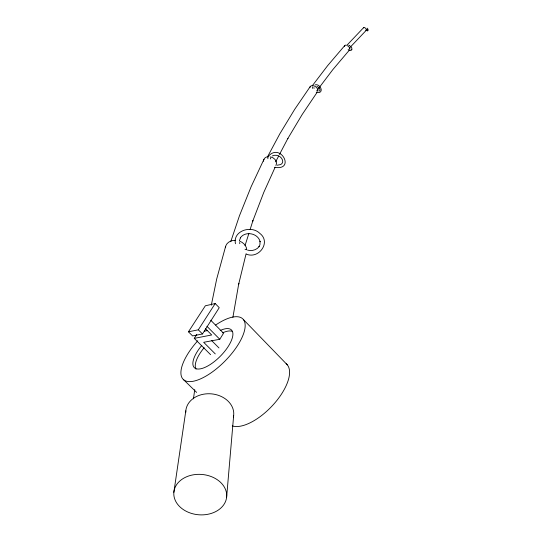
<?xml version="1.0" encoding="UTF-8"?>
<svg xmlns="http://www.w3.org/2000/svg" width="542" height="542" viewBox="0 0 542 542"><rect width="100%" height="100%" fill="white"/><g stroke="black" fill="none" stroke-linecap="round" stroke-linejoin="round"><path stroke-width="0.81" d="M226.617 497.299A26.504 20.23 4.9 0 0 189.043 475.862A26.504 20.23 4.9 0 0 185.107 510.686A26.504 20.23 4.9 0 0 226.617 497.299L233.67 415.436M267.836 158.704L268.026 157.478M193.453 398.831L194.741 389.623M173.847 492.366L185.818 410.822M232.897 317.321L238.826 283.317L238.602 284.496L246.115 253.656M270.39 158.935L270.722 157.668M239.442 240.682L240.567 237.477L240.323 237.857C245.282 230.621 258.202 233.243 260.126 241.752L260.058 241.312L259.936 244.72L258.988 246.793L259.225 246.414C256.651 250.18 251.563 251.237 247.572 250.147M211.292 305.234L216.685 279.055L225.574 246.563M349.143 50.128C351.453 51.619 353.005 48.367 351.026 46.903M245.045 245.553L248.866 233.487M250.133 229.462L252.931 220.614L252.68 221.305L263.812 192.308L275.173 167.173M312.639 86.849L312.612 88.414M230.729 241.725L239.442 215.797L251.136 186.692L263.981 159.287M275.593 161.875L278.669 156.001M279.442 154.531L287.917 138.366L287.7 138.738L302.192 114.484L317.117 92.336M351.677 49.884L351.866 49.525M267.396 157.024L279.855 133.772L294.645 109.403L310.254 86.544M215.276 353.912L203.67 342.3L219.781 339.278L223.555 333.235L210.757 320.247M202.471 333.974L219.246 307.687L215.208 303.547L205.33 305.796L188.453 331.806L192.579 335.925L202.471 333.974L198.325 329.807L188.453 331.806M210.608 354.685L194.26 338.364L196.793 334.421M198.325 329.807L215.208 303.547M317.145 90.324L332.795 69.667L349.251 50.257M312.294 85.758L327.653 65.636L344.787 45.521M268.785 155.798C280.98 142.858 295.471 170.92 274.584 167.309M347.11 45.027L363.757 27.5M349.224 48.265L366.378 30.169M319.191 91.11C321.155 90.392 319.401 87.174 316.921 86.429M272.362 155.94C276.501 153.772 282.91 156.814 282.728 161.889L282.07 163.42L280.742 164.558L277.104 165.222M367.259 30.244L367.239 29.437M204.402 331.176L207.572 330.545M194.26 338.364L211.705 334.976L205.411 328.628M315.078 84.87C320.234 83.292 324.536 93.055 317.646 92.641M246.556 254.218C259.029 259.259 271.393 241.983 259.76 233.331C251.474 224.95 232.667 230.621 235.438 243.744M367.219 30.955C368.824 30.84 367.984 28.746 367.124 28.164M316.569 90.9L316.995 91.07M245.011 249.205L246.271 249.754M348.791 45.196L349.136 45.359M348.804 49.966L348.12 49.552M349.482 45.548L350.762 46.598M183.413 379.542L196.624 392.401M211.482 340.41L218.982 347.95M206.908 326.27L219.781 339.278M243.385 319.536L287.307 364.847M314.048 88.441L313.906 87.533M239.51 242.538L239.842 243.683M316.663 92.343A4.458 2.9 34.5 0 1 316.257 92.472M309.902 87.648A4.458 2.9 34.5 0 1 314.597 86.144A4.458 2.9 34.5 0 1 317.768 91.307M344.665 46.47A3.218 1.619 40.8 0 1 346.48 45.264M347.51 45.738A3.218 1.619 40.8 0 1 349.868 49.43M363.655 27.906A1.85 0.725 44 0 1 364.807 27.723A1.85 0.725 44 0 1 366.426 29.539A1.85 0.725 44 0 1 365.606 30.095M270.553 156.834A6.721 5.122 24.8 0 1 275.871 165.466M263.649 161.286A6.721 5.122 24.8 0 1 263.649 160.588M263.764 159.924A6.721 5.122 24.8 0 1 268.866 156.631M225.377 247.701A10.82 8.821 14.2 0 1 235.519 240.309M239.672 241.163A10.82 8.821 14.2 0 1 246.752 249.733M286.169 363.689A41.531 18.652 -46 0 1 274.537 403.268A41.531 18.652 -46 0 1 232.301 425.883M215.675 325.01A42.445 16.87 -45.4 0 1 242.47 336.48A42.445 16.87 -45.4 0 1 191.292 381.548A42.445 16.87 -45.4 0 1 197.755 340.789M220.221 330.491A26.463 10.515 -45.4 0 1 229.659 344.068A26.463 10.515 -45.4 0 1 198.785 369.034A26.463 10.515 -45.4 0 1 201.807 345.383M196.035 369.143A26.429 10.576 -45.4 0 1 204.151 347.727M222.552 332.856A26.429 10.576 -45.4 0 1 231.962 331.264M185.764 412.496A24.038 19.153 5.2 0 1 211.651 393.878A24.038 19.153 5.2 0 1 233.392 417.083"/></g></svg>
